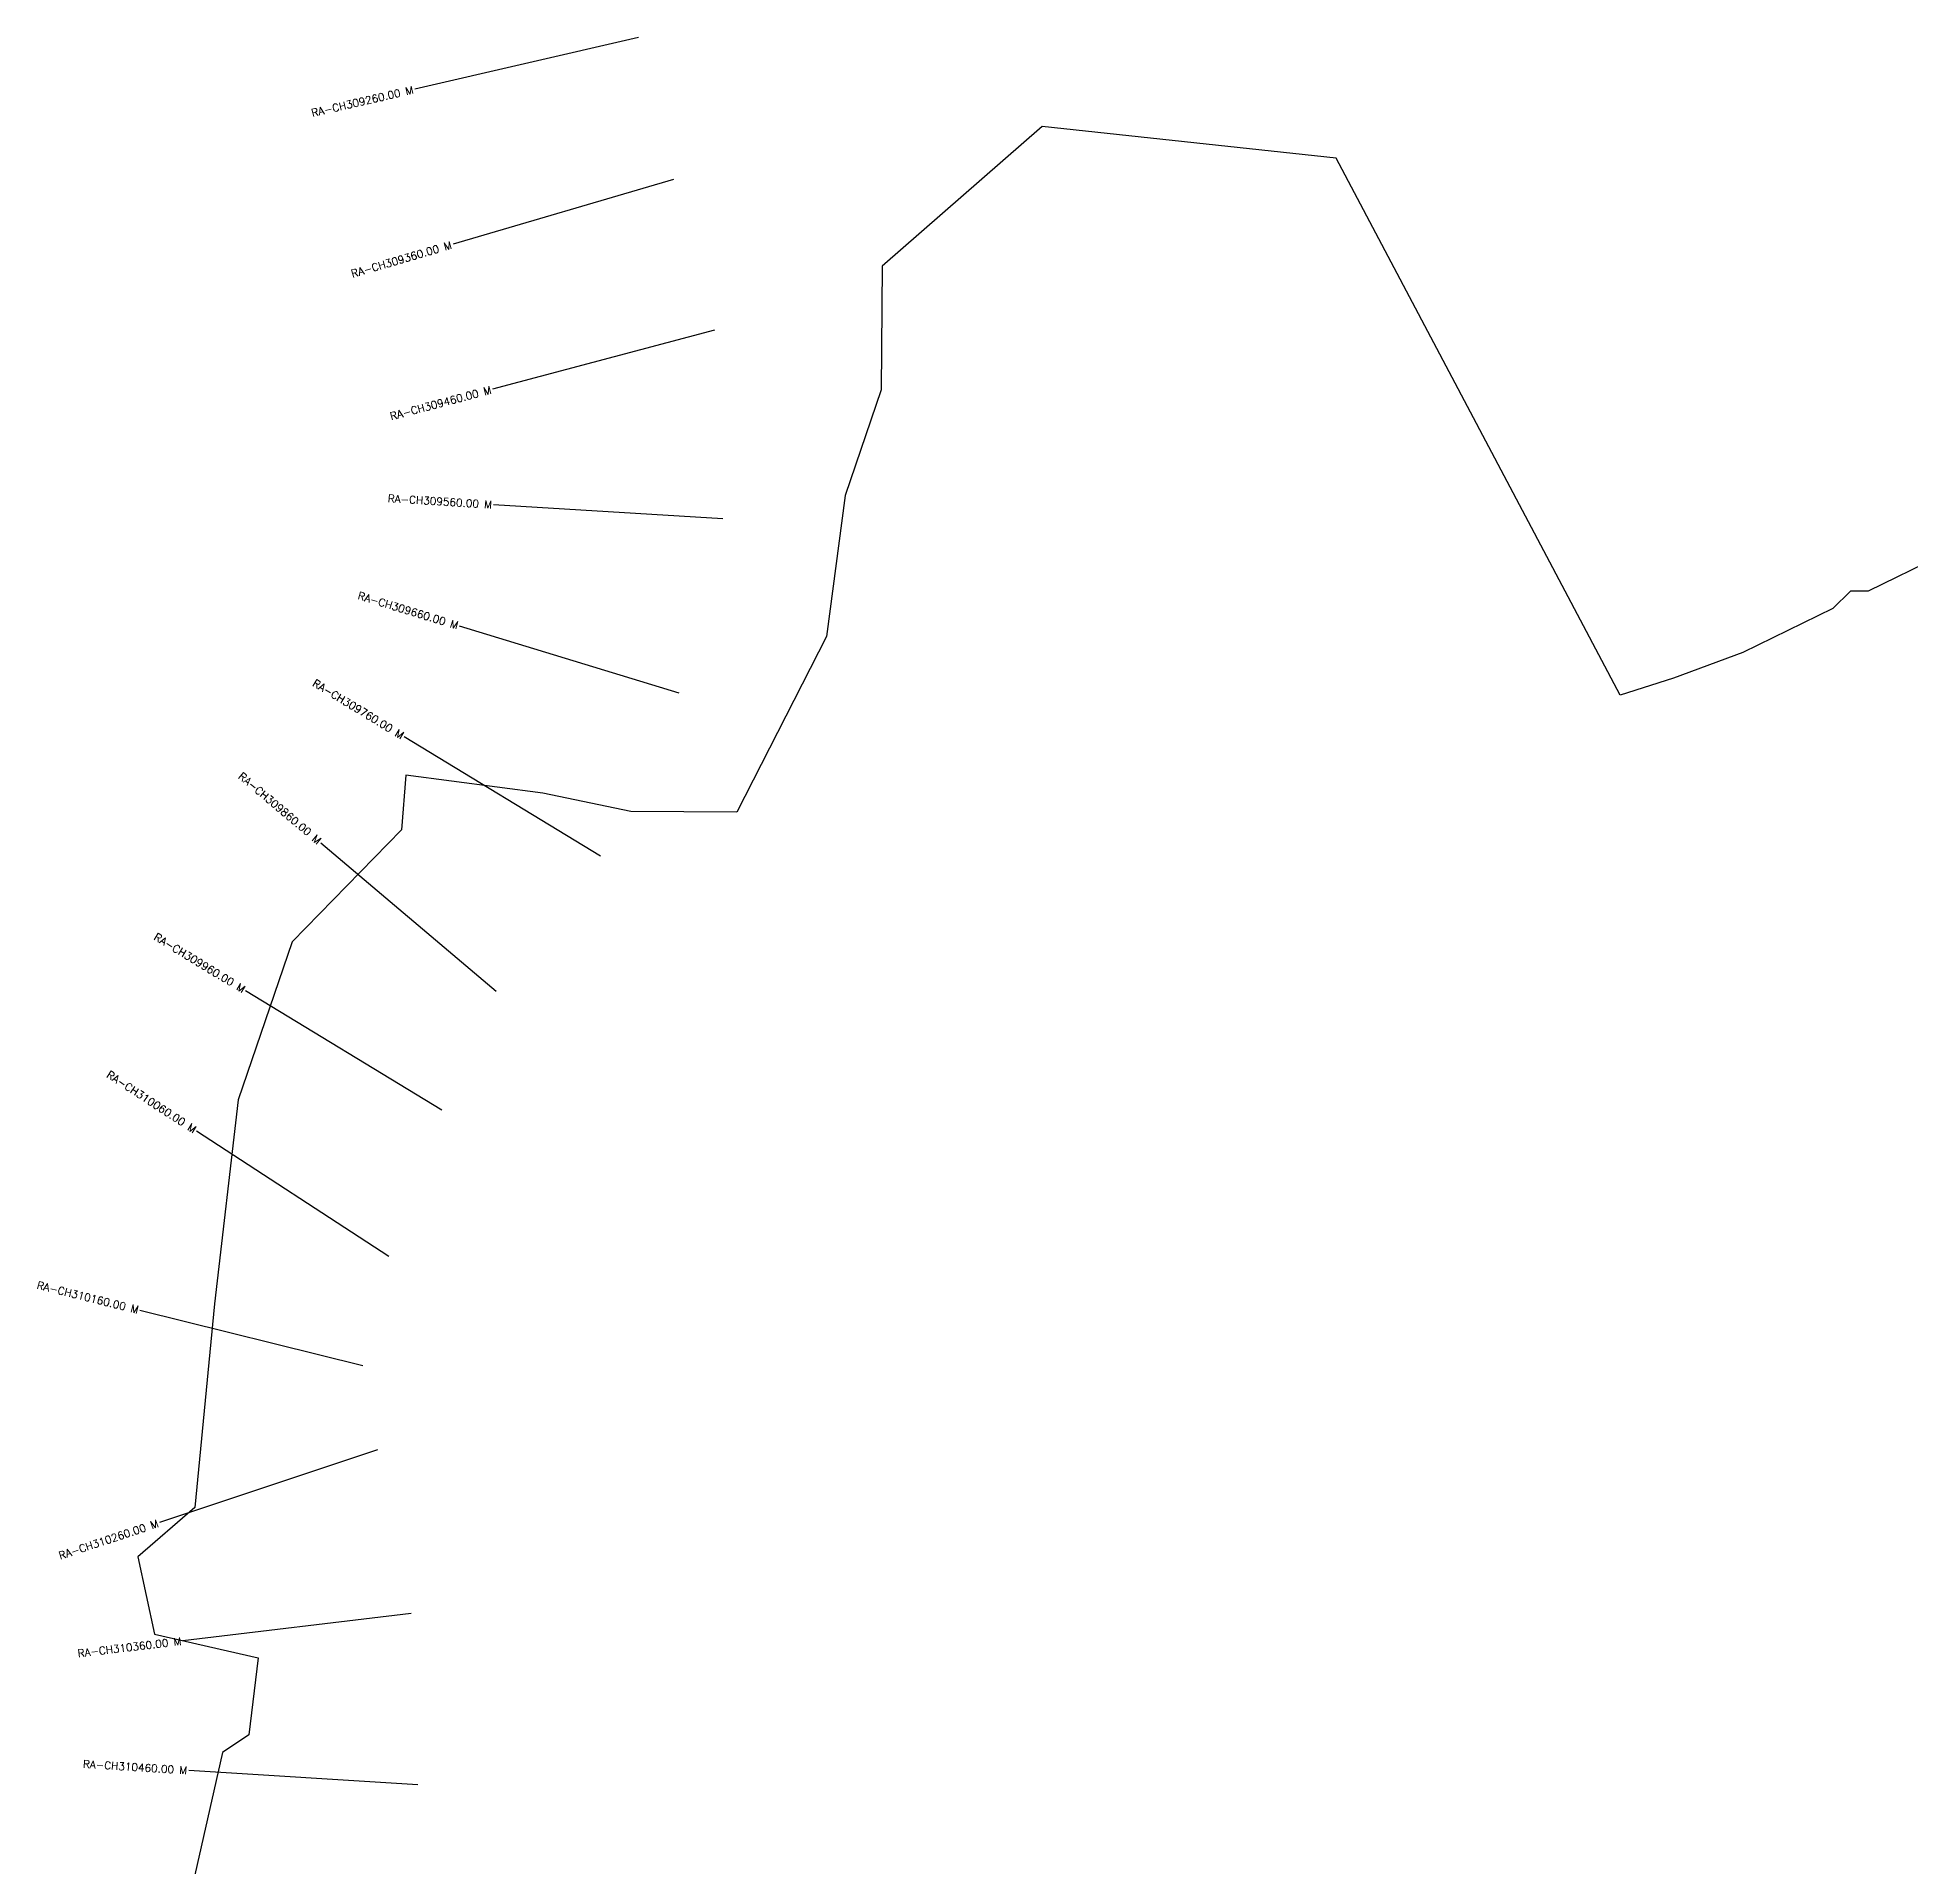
# Model space of a CAD drawing. Header units: metres. Extents: x 285237 to 290909, y 2004891 to 2009310.
# Drawn here: x 286850 to 288073, y 2008116 to 2009310 of the extents above; entities that cross this region are included whole.
import ezdxf
from ezdxf.enums import TextEntityAlignment as Align

# ---------------------------------------------------------------- set-up
doc = ezdxf.new("R2010")
doc.units = ezdxf.units.M
doc.header["$MEASUREMENT"] = 0
for name, color, linetype in [('CS', 134, 'Continuous'), ('CSMark', 6, 'Continuous'), ('VILLAGE BOUNDRY', 10, 'Continuous')]:
    doc.layers.add(name, color=color, linetype=linetype)
doc.styles.get("Standard").update_dxf_attribs({"font": 'simplex.shx'})

msp = doc.modelspace()

# ---------------------------------------------------------------- linework, layer by layer
at = {"layer": 'CS'}
for p, q in [((287242, 2009310.5), (287095.9, 2009276.6)), ((287264.8, 2009217.6), (287120.9, 2009175.4)), ((287291.7, 2009119.3), (287146.8, 2009080.7)), ((287297.1, 2008996.1), (287147.4, 2009005.2)), ((287268.6, 2008882.1), (287125.1, 2008925.9)), ((287217.3, 2008775.6), (287089, 2008853.5)), ((287149.1, 2008687.3), (287034.6, 2008784.2)), ((287113.7, 2008609.8), (286985.5, 2008687.7)), ((287079.1, 2008514.1), (286953.5, 2008596)), ((287062, 2008442.8), (286916.4, 2008478.9)), ((287071.5, 2008387.8), (286929.2, 2008340.3)), ((287093.5, 2008280.8), (286944.5, 2008263.1)), ((287098, 2008169), (286948.3, 2008178.4))]:
    msp.add_line(p, q, dxfattribs=at)
at = {"layer": 'VILLAGE BOUNDRY'}
msp.add_lwpolyline([(288091.3, 2008971.4), (288045, 2008948.7), (288033.5, 2008948.8), (288021.9, 2008937.4), (287963.2, 2008908.6), (287917.8, 2008892), (287883.1, 2008880.8), (287697.7, 2009231.6), (287505.6, 2009252.4), (287401.2, 2009161), (287400.6, 2009080.3), (287377, 2009011.3), (287364.8, 2008919.2), (287306.3, 2008804.4), (287237.1, 2008804.9), (287179.6, 2008816.9), (287090, 2008828.6), (287087.3, 2008792.9), (287015.8, 2008719.6), (286980.7, 2008616.4), (286965.1, 2008483.3), (286952.3, 2008350.2), (286915.1, 2008318), (286925.9, 2008267.5), (286993.7, 2008252), (286987.5, 2008201.7), (286970.3, 2008190.1), (286931.7, 2008018.7)], dxfattribs=at)

# ---------------------------------------------------------------- texts
at = {"layer": 'CSMark'}
for s, rotation, p in [('RA-CH309260.00 M', 13.0521, (287094.9, 2009276.4)), ('RA-CH309360.00 M', 16.3339, (287119.9, 2009175.1)), ('RA-CH309460.00 M', 14.9393, (287145.8, 2009080.4)), ('RA-CH309560.00 M', 356.5087, (287146.4, 2009005.3)), ('RA-CH309660.00 M', 343.0148, (287124.2, 2008926.2)), ('RA-CH309760.00 M', 328.7454, (287088.2, 2008854)), ('RA-CH309860.00 M', 319.7516, (287033.9, 2008784.9)), ('RA-CH309960.00 M', 328.7007, (286984.6, 2008688.2)), ('RA-CH310060.00 M', 326.9185, (286952.6, 2008596.5)), ('RA-CH310160.00 M', 346.0793, (286915.5, 2008479.2)), ('RA-CH310260.00 M', 18.4427, (286928.3, 2008340)), ('RA-CH310360.00 M', 6.8116, (286943.5, 2008262.9)), ('RA-CH310460.00 M', 356.4237, (286947.3, 2008178.4))]:
    msp.add_text(s, height=5, rotation=rotation, dxfattribs=at).set_placement(p, align=Align.MIDDLE_RIGHT)

doc.saveas('drawing.dxf')
